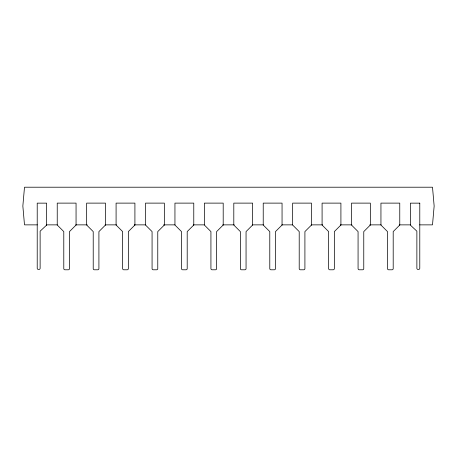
<?xml version="1.0" encoding="UTF-8"?>
<svg xmlns="http://www.w3.org/2000/svg" width="457" height="457" viewBox="0 0 457 457"><rect width="100%" height="100%" fill="white"/><g stroke="black" fill="none" stroke-linecap="round" stroke-linejoin="round"><path stroke-width="0.69" d="M37.337 224.867L24.495 224.867L22.85 206.038L24.495 187.21L432.505 187.21L434.15 206.038L432.505 224.867L419.663 224.867M46.608 224.867L57.308 224.867M75.856 224.867L87.27 224.867M105.099 224.867L116.512 224.867M134.347 224.867L145.76 224.867M163.589 224.867L175.002 224.867M193.551 224.867L204.25 224.867M222.793 224.867L234.207 224.867M252.75 224.867L263.449 224.867M281.998 224.867L292.697 224.867M311.24 224.867L322.653 224.867M340.488 224.867L351.901 224.867M369.73 224.867L381.144 224.867M399.692 224.867L410.392 224.867M76.056 225.021L69.487 231.59L69.487 268.63A1.16 1.16 0 0 1 68.327 269.79L64.945 269.79A1.16 1.16 0 0 1 63.786 268.63L63.786 231.59L57.234 225.038L57.234 203.119L76.056 203.119L76.056 225.021M105.487 225.021L98.912 231.59L98.912 268.63A1.16 1.16 0 0 1 97.752 269.79L94.37 269.79A1.16 1.16 0 0 1 93.217 268.63L93.217 231.59L86.659 225.038L86.659 203.119L105.487 203.119L105.487 225.021M134.912 225.021L128.343 231.59L128.343 268.63A1.16 1.16 0 0 1 127.183 269.79L123.801 269.79A1.16 1.16 0 0 1 122.642 268.63L122.642 231.59L116.089 225.038L116.089 203.119L134.912 203.119L134.912 225.021M164.343 225.021L157.768 231.59L157.768 268.63A1.16 1.16 0 0 1 156.614 269.79L153.226 269.79A1.16 1.16 0 0 1 152.072 268.63L152.072 231.59L145.515 225.038L145.515 203.119L164.343 203.119L164.343 225.021M193.774 225.021L187.199 231.59L187.199 268.63A1.16 1.16 0 0 1 186.039 269.79L182.657 269.79A1.16 1.16 0 0 1 181.498 268.63L181.498 231.59L174.945 225.038L174.945 203.119L193.774 203.119L193.774 225.021M223.199 225.021L216.624 231.59L216.624 268.63A1.16 1.16 0 0 1 215.47 269.79L212.088 269.79A1.16 1.16 0 0 1 210.928 268.63L210.928 231.59L204.37 225.038L204.37 203.119L223.199 203.119L223.199 225.021M252.63 225.021L246.055 231.59L246.055 268.63A1.16 1.16 0 0 1 244.895 269.79L241.513 269.79A1.16 1.16 0 0 1 240.353 268.63L240.353 231.59L233.801 225.038L233.801 203.119L252.63 203.119L252.63 225.021M282.055 225.021L275.485 231.59L275.485 268.63A1.16 1.16 0 0 1 274.326 269.79L270.944 269.79A1.16 1.16 0 0 1 269.784 268.63L269.784 231.59L263.226 225.038L263.226 203.119L282.055 203.119L282.055 225.021M311.485 225.021L304.91 231.59L304.91 268.63A1.16 1.16 0 0 1 303.751 269.79L300.369 269.79A1.16 1.16 0 0 1 299.209 268.63L299.209 231.59L292.657 225.038L292.657 203.119L311.485 203.119L311.485 225.021M340.911 225.021L334.341 231.59L334.341 268.63A1.16 1.16 0 0 1 333.182 269.79L329.8 269.79A1.16 1.16 0 0 1 328.64 268.63L328.64 231.59L322.088 225.038L322.088 203.119L340.911 203.119L340.911 225.021M370.341 225.021L363.766 231.59L363.766 268.63A1.16 1.16 0 0 1 362.607 269.79L359.225 269.79A1.16 1.16 0 0 1 358.071 268.63L358.071 231.59L351.513 225.038L351.513 203.119L370.341 203.119L370.341 225.021M399.766 225.021L393.197 231.59L393.197 268.63A1.16 1.16 0 0 1 392.037 269.79L388.656 269.79A1.16 1.16 0 0 1 387.496 268.63L387.496 231.59L380.944 225.038L380.944 203.119L399.766 203.119L399.766 225.021M46.631 225.112L40.125 231.185L40.125 268.27A1.16 1.16 0 0 1 38.965 269.43L38.377 269.43A1.16 1.16 0 0 1 37.217 268.27L37.217 203.142L46.631 203.142L46.631 225.112M419.783 203.142L410.369 203.142L410.369 225.112L416.875 231.185L416.875 268.27A1.16 1.16 0 0 0 418.035 269.43L418.623 269.43A1.16 1.16 0 0 0 419.783 268.27L419.783 203.142"/></g></svg>
